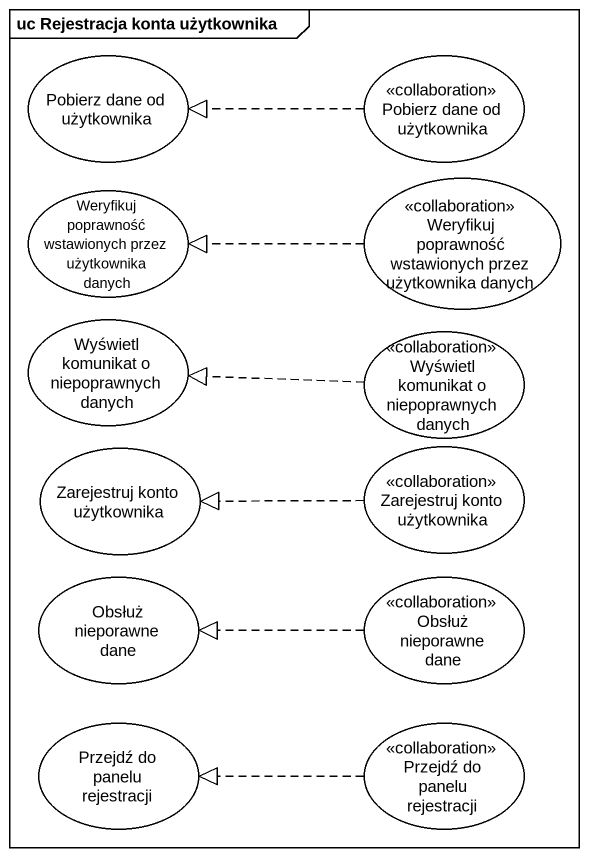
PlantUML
@startuml
mainframe uc Rejestracja konta użytkownika
usecase "Pobierz dane od użytkownika" as Pobierz_dane_od_użytkownika
usecase "Pobierz dane od użytkownika" as Pobierz_dane_od_użytkownika_2 <<collaboration>>
usecase "Weryfikuj poprawność wstawionych przez użytkownika danych" as Weryfikuj_poprawność
usecase "Weryfikuj poprawność wstawionych przez użytkownika danych" as Weryfikuj_poprawność_2 <<collaboration>>
usecase "Wyświetl komunikat o niepoprawnych danych" as Wyświetl_komunikat_o
usecase "Wyświetl komunikat o niepoprawnych danych" as Wyświetl_komunikat_o_2 <<collaboration>>
usecase "Zarejestruj konto użytkownika" as Zarejestruj_konto
usecase "Zarejestruj konto użytkownika" as Zarejestruj_konto_2 <<collaboration>>
usecase "Obsłuż nieporawne dane" as Obsłuż_nieporawne_dane
usecase "Obsłuż nieporawne dane" as Obsłuż_nieporawne_dane_2 <<collaboration>>
usecase "Przejdź do panelu rejestracji" as Przejdź_do_panelu
usecase "Przejdź do panelu rejestracji" as Przejdź_do_panelu_2 <<collaboration>>
Pobierz_dane_od_użytkownika_2 .left.|> Pobierz_dane_od_użytkownika
Weryfikuj_poprawność_2 .left.|> Weryfikuj_poprawność
Wyświetl_komunikat_o_2 .left.|> Wyświetl_komunikat_o
Zarejestruj_konto_2 .left.|> Zarejestruj_konto
Obsłuż_nieporawne_dane_2 .left.|> Obsłuż_nieporawne_dane
Przejdź_do_panelu_2 .left.|> Przejdź_do_panelu
@enduml
